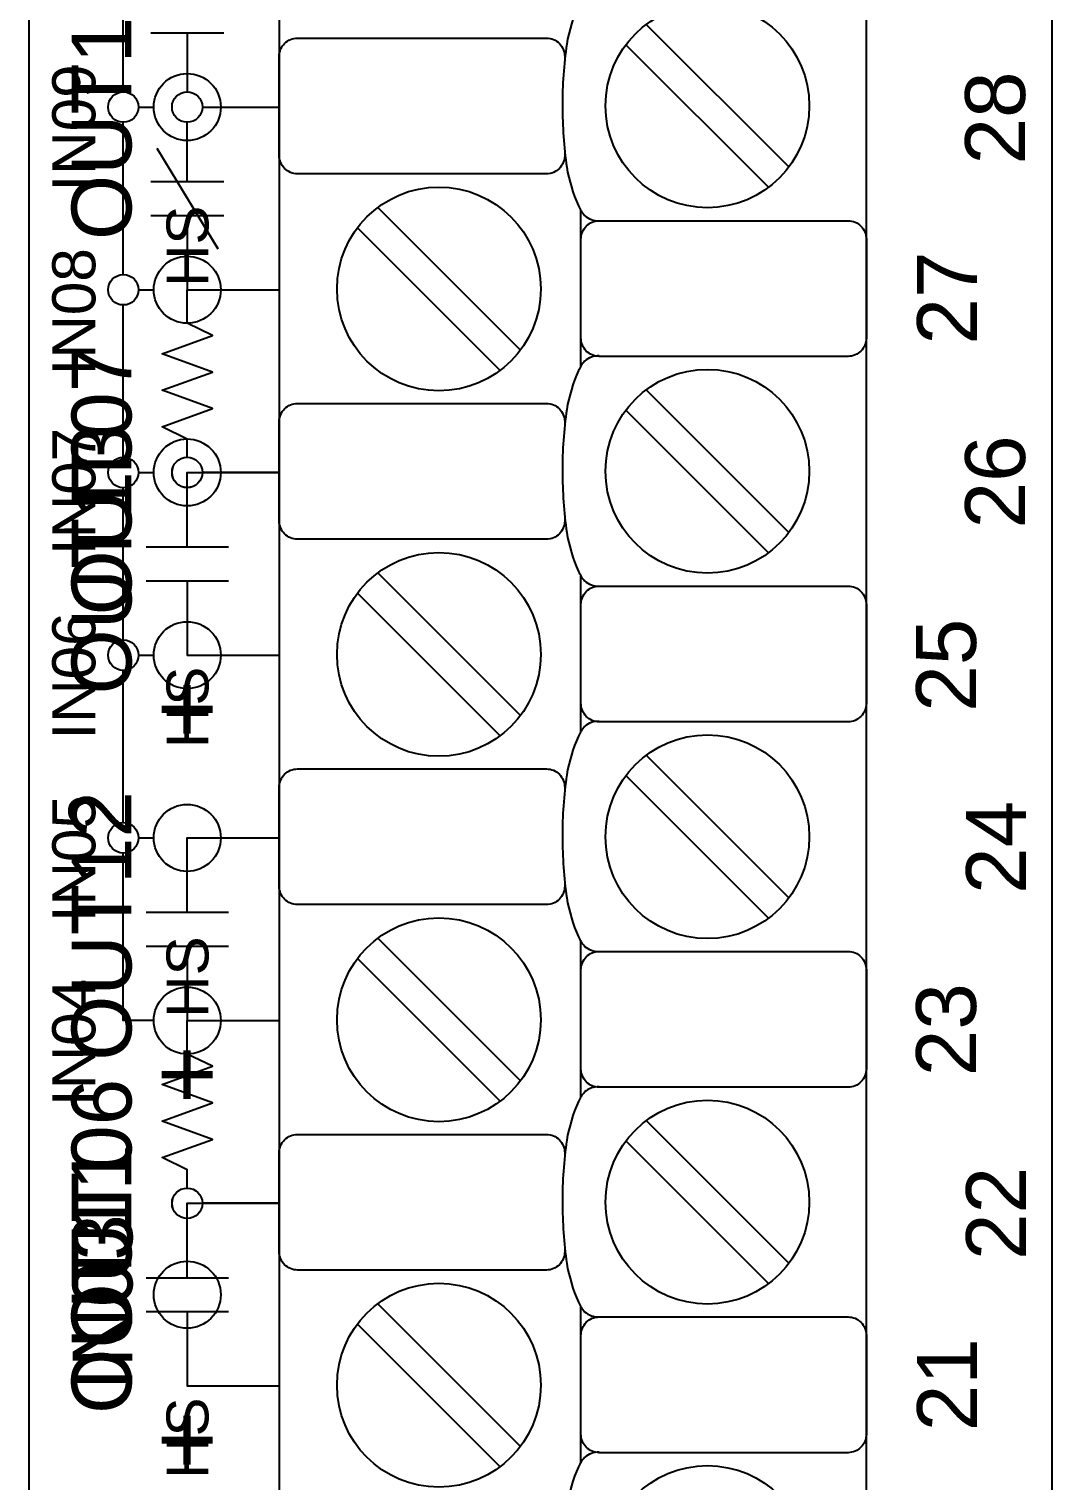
# Model space of a CAD drawing. Extents: x 1 to 47, y 1 to 34.6.
# Drawn here: x 35.169 to 36.849, y 10.742 to 13.126 of the extents above; entities that cross this region are included whole.
import ezdxf

# ---------------------------------------------------------------- set-up
doc = ezdxf.new("R2010")
doc.units = 0
doc.header["$MEASUREMENT"] = 0
for name, color, linetype in [('10_0______DWG_', 7, 'CONTINUOUS'), ('8_1__2___8__OPTOISOLATED_I', 7, 'CONTINUOUS'), ('8_2__7___8__OPTOISOLATED_I', 7, 'CONTINUOUS'), ('8_3__C___18__COMMON____6__', 7, 'CONTINUOUS'), ('8_4__D___18__COMMON____6__', 7, 'CONTINUOUS'), ('8_5__E___8__OPTOISOLATED_I', 7, 'CONTINUOUS'), ('8_6__4___18__COMMON____6__', 7, 'CONTINUOUS'), ('8_7__8___8__OPTOISOLATED_I', 7, 'CONTINUOUS')]:
    doc.layers.add(name, color=color, linetype=linetype)
doc.styles.add('ARIAL', font='arial.ttf')

msp = doc.modelspace()

# ---------------------------------------------------------------- linework, layer by layer
at = {"layer": '10_0______DWG_'}
for points in [[(35.169, 3.6192), (35.169, 20.2795, -0.468367), (35.229, 20.3295), (36.7989, 20.3295, -0.414132), (36.849, 20.2795), (36.849, 3.6192, -0.414214), (36.7989, 3.5692), (35.219, 3.5692, -0.414287)], [(36.3961, 9.588), (36.5141, 9.588, 0.414213), (36.5441, 9.618), (36.5442, 14.5998, 0.414214), (36.5142, 14.6298), (36.2011, 14.6298), (35.9564, 14.7207, 0.480048), (35.7582, 14.5757), (35.7582, 14.3415, -0.414214), (35.7282, 14.3115), (35.61, 14.3115, 0.414212), (35.58, 14.2815), (35.5799, 14.2815), (35.5799, 9.3004, 0.414215), (35.6099, 9.2704), (35.9228, 9.2705), (36.1676, 9.1796, 0.47859), (36.3661, 9.3246), (36.3661, 9.558, -0.414214)]]:
    msp.add_lwpolyline(points, format="xyb", close=True, dxfattribs=at)
for points in [[(36.1054, 13.1895, 0.191033), (36.0815, 13.181, 0.081668), (36.0713, 13.1654, 0.0591), (36.052, 13.1017, 0.034646), (36.0449, 13.0002, 0.03436), (36.052, 12.8995, 0.0591), (36.0713, 12.8358, 0.081668), (36.0815, 12.8201, 0.191033), (36.1054, 12.8116)], [(36.0487, 12.9265), (36.0487, 12.9186, -0.414214), (36.0187, 12.8886), (35.6099, 12.8886, -0.414214), (35.5799, 12.9186), (35.5799, 13.0815, -0.414214), (35.6099, 13.1115), (36.0187, 13.1115, -0.414214), (36.0487, 13.0815), (36.0487, 13.0746)], [(36.0754, 12.7816, -0.414214), (36.1054, 12.8116), (36.5141, 12.8116, -0.414214), (36.5441, 12.7816), (36.5441, 12.6188, -0.414214), (36.5141, 12.5888), (36.1054, 12.5888, -0.414214), (36.0754, 12.6188)], [(36.1054, 12.5895, 0.191033), (36.0815, 12.581, 0.081668), (36.0713, 12.5654, 0.0591), (36.052, 12.5017, 0.034646), (36.0449, 12.4002, 0.03436), (36.052, 12.2995, 0.0591), (36.0713, 12.2357, 0.081668), (36.0815, 12.2201, 0.191033), (36.1054, 12.2116)], [(36.0487, 12.3265), (36.0487, 12.3186, -0.414214), (36.0187, 12.2886), (35.6099, 12.2886, -0.414214), (35.5799, 12.3186), (35.5799, 12.4815, -0.414214), (35.6099, 12.5115), (36.0187, 12.5115, -0.414214), (36.0487, 12.4815), (36.0487, 12.4746)], [(36.0754, 12.1816, -0.414214), (36.1054, 12.2116), (36.5141, 12.2116, -0.414214), (36.5441, 12.1816), (36.5441, 12.0188, -0.414214), (36.5141, 11.9888), (36.1054, 11.9888, -0.414214), (36.0754, 12.0188)], [(36.1054, 11.9895, 0.191033), (36.0815, 11.981, 0.081668), (36.0713, 11.9654, 0.0591), (36.052, 11.9017, 0.034646), (36.0449, 11.8001, 0.03436), (36.052, 11.6995, 0.0591), (36.0713, 11.6357, 0.081668), (36.0815, 11.6201, 0.191033), (36.1054, 11.6116)], [(36.0487, 11.7265), (36.0487, 11.7186, -0.414214), (36.0187, 11.6886), (35.6099, 11.6886, -0.414214), (35.5799, 11.7186), (35.5799, 11.8814, -0.414214), (35.6099, 11.9114), (36.0187, 11.9114, -0.414214), (36.0487, 11.8814), (36.0487, 11.8746)], [(36.0754, 11.5816, -0.414214), (36.1054, 11.6116), (36.5141, 11.6116, -0.414214), (36.5441, 11.5816), (36.5441, 11.4188, -0.414214), (36.5141, 11.3888), (36.1054, 11.3888, -0.414214), (36.0754, 11.4188)], [(36.1054, 11.3895, 0.191033), (36.0815, 11.381, 0.081668), (36.0713, 11.3654, 0.0591), (36.052, 11.3017, 0.034646), (36.0449, 11.2001, 0.03436), (36.052, 11.0995, 0.0591), (36.0713, 11.0357, 0.081668), (36.0815, 11.0201, 0.191033), (36.1054, 11.0116)], [(36.0487, 11.1265), (36.0487, 11.1186, -0.414214), (36.0187, 11.0886), (35.6099, 11.0886, -0.414214), (35.5799, 11.1186), (35.5799, 11.2814, -0.414214), (35.6099, 11.3114), (36.0187, 11.3114, -0.414214), (36.0487, 11.2814), (36.0487, 11.2746)], [(36.0754, 10.9816, -0.414214), (36.1054, 11.0116), (36.5141, 11.0116, -0.414214), (36.5441, 10.9816), (36.5441, 10.8187, -0.414214), (36.5141, 10.7887), (36.1054, 10.7887, -0.414214), (36.0754, 10.8187)], [(36.1054, 10.7895, 0.191033), (36.0815, 10.781, 0.081668), (36.0713, 10.7654, 0.0591), (36.052, 10.7016, 0.034646), (36.0449, 10.6001, 0.03436), (36.052, 10.4994, 0.0591), (36.0713, 10.4357, 0.081668), (36.0815, 10.4201, 0.191033), (36.1054, 10.4116)]]:
    msp.add_lwpolyline(points, format="xyb", dxfattribs=at)
for points in [[(36.1827, 13.134), (36.4169, 12.8998)], [(36.1493, 13.1005), (36.3835, 12.8664)], [(35.7417, 12.8333), (35.9759, 12.5991)], [(36.0754, 12.573), (36.0754, 12.8281)], [(35.7083, 12.7999), (35.9425, 12.5657)], [(36.1827, 12.5339), (36.4169, 12.2998)], [(36.1493, 12.5005), (36.3835, 12.2664)], [(35.7417, 12.2333), (35.9759, 11.9991)], [(36.0754, 11.973), (36.0754, 12.2281)], [(35.7083, 12.1999), (35.9425, 11.9657)], [(36.1827, 11.9339), (36.4169, 11.6998)], [(36.1493, 11.9005), (36.3835, 11.6664)], [(35.7417, 11.6333), (35.9759, 11.3991)], [(36.0754, 11.373), (36.0754, 11.6281)], [(35.7083, 11.5999), (35.9425, 11.3657)], [(36.1827, 11.3339), (36.4169, 11.0998)], [(36.1493, 11.3005), (36.3835, 11.0664)], [(35.7417, 11.0333), (35.9759, 10.7991)], [(36.0754, 10.773), (36.0754, 11.0281)], [(35.7083, 10.9999), (35.9425, 10.7657)]]:
    msp.add_lwpolyline(points, dxfattribs=at)
for centre in [(36.2831, 13.0002), (35.8421, 12.6995), (36.2831, 12.4002), (35.8421, 12.0995), (36.2831, 11.8001), (35.8421, 11.4995), (36.2831, 11.2001), (35.8421, 10.8995), (36.2831, 10.6001)]:
    msp.add_circle(centre, 0.1673, dxfattribs=at)
at = {"layer": '8_1__2___8__OPTOISOLATED_I'}
for points in [[(35.3688, 13.1203), (35.4888, 13.1203)], [(35.4288, 13.1203), (35.4288, 13.0232)], [(35.4538, 12.9982), (35.5799, 12.9982)], [(35.4288, 12.876), (35.4288, 12.9732)], [(35.3788, 12.9307), (35.4788, 12.7657)], [(35.3688, 12.876), (35.4888, 12.876)], [(35.3688, 12.8203), (35.4888, 12.8203)], [(35.4288, 12.8203), (35.4288, 12.6982), (35.5799, 12.6982)], [(35.4288, 12.276), (35.4288, 12.3982), (35.5799, 12.3982)], [(35.3613, 12.276), (35.4963, 12.276)], [(35.3613, 12.2203), (35.4963, 12.2203)], [(35.4288, 12.2203), (35.4288, 12.0982), (35.5799, 12.0982)], [(35.4288, 11.676), (35.4288, 11.7982), (35.5799, 11.7982)], [(35.3613, 11.676), (35.4963, 11.676)], [(35.3613, 11.6203), (35.4963, 11.6203)], [(35.4288, 11.6203), (35.4288, 11.4982), (35.5799, 11.4982)], [(35.4288, 11.076), (35.4288, 11.1982), (35.5799, 11.1982)], [(35.3613, 11.076), (35.4963, 11.076)], [(35.3613, 11.0203), (35.4963, 11.0203)], [(35.4288, 11.0203), (35.4288, 10.8982), (35.5799, 10.8982)]]:
    msp.add_lwpolyline(points, dxfattribs=at)
msp.add_circle((35.4288, 12.9982), 0.025, dxfattribs=at)
at = {"layer": '8_2__7___8__OPTOISOLATED_I'}
for points in [[(35.3688, 13.1203), (35.4888, 13.1203)], [(35.4288, 13.1203), (35.4288, 13.0231)], [(35.4538, 12.9982), (35.5799, 12.9982)], [(35.4288, 12.876), (35.4288, 12.9732)], [(35.3788, 12.9306), (35.4788, 12.7656)], [(35.3688, 12.876), (35.4888, 12.876)], [(35.3688, 12.8203), (35.4888, 12.8203)], [(35.4288, 12.8203), (35.4288, 12.6982), (35.5799, 12.6982)], [(35.4288, 12.276), (35.4288, 12.3982), (35.5799, 12.3982)], [(35.3613, 12.276), (35.4963, 12.276)], [(35.3613, 12.2203), (35.4963, 12.2203)], [(35.4288, 12.2203), (35.4288, 12.0982), (35.5799, 12.0982)], [(35.4288, 11.676), (35.4288, 11.7982), (35.5799, 11.7982)], [(35.3613, 11.676), (35.4963, 11.676)], [(35.3613, 11.6203), (35.4963, 11.6203)], [(35.4288, 11.6203), (35.4288, 11.4982), (35.5799, 11.4982)], [(35.4288, 11.076), (35.4288, 11.1982), (35.5799, 11.1982)], [(35.3613, 11.076), (35.4963, 11.076)], [(35.3613, 11.0203), (35.4963, 11.0203)], [(35.4288, 11.0203), (35.4288, 10.8982), (35.5799, 10.8982)]]:
    msp.add_lwpolyline(points, dxfattribs=at)
msp.add_circle((35.4288, 12.9982), 0.025, dxfattribs=at)
at = {"layer": '8_3__C___18__COMMON____6__'}
for points in [[(35.3238, 13.0232), (35.3238, 13.2732)], [(35.3488, 12.9982), (35.3738, 12.9982)], [(35.4838, 12.9982), (35.5799, 12.9982)], [(35.3238, 12.7232), (35.3238, 12.9732)], [(35.3488, 12.6982), (35.3738, 12.6982)], [(35.4838, 12.6982), (35.5799, 12.6982)], [(35.3238, 12.4232), (35.3238, 12.6732)], [(35.3488, 12.3982), (35.3738, 12.3982)], [(35.4838, 12.3982), (35.5799, 12.3982)], [(35.3238, 12.1232), (35.3238, 12.3732)], [(35.3488, 12.0982), (35.3738, 12.0982)], [(35.4838, 12.0982), (35.5799, 12.0982)], [(35.3238, 11.8232), (35.3238, 12.0732)], [(35.3488, 11.7982), (35.3738, 11.7982)], [(35.4838, 11.7982), (35.5799, 11.7982)], [(35.3738, 11.4981), (35.3238, 11.4981), (35.3238, 11.7732)], [(35.4838, 11.4982), (35.5799, 11.4982)], [(35.4288, 11.1031), (35.4288, 11.1982), (35.5799, 11.1982)], [(35.4288, 10.9931), (35.4288, 10.8982), (35.5799, 10.8982)]]:
    msp.add_lwpolyline(points, dxfattribs=at)
for centre, radius in [((35.4288, 12.9982), 0.055), ((35.3238, 12.9982), 0.025), ((35.4288, 12.6982), 0.055), ((35.3238, 12.6982), 0.025), ((35.4288, 12.3982), 0.055), ((35.3238, 12.3982), 0.025), ((35.4288, 12.0982), 0.055), ((35.3238, 12.0982), 0.025), ((35.4288, 11.7982), 0.055), ((35.3238, 11.7982), 0.025), ((35.4288, 11.4982), 0.055), ((35.4288, 11.0481), 0.055)]:
    msp.add_circle(centre, radius, dxfattribs=at)
at = {"layer": '8_4__D___18__COMMON____6__'}
for points in [[(35.3238, 13.0232), (35.3238, 13.2732)], [(35.3488, 12.9982), (35.3738, 12.9982)], [(35.4838, 12.9982), (35.5799, 12.9982)], [(35.3238, 12.7232), (35.3238, 12.9732)], [(35.3488, 12.6982), (35.3738, 12.6982)], [(35.4838, 12.6982), (35.5799, 12.6982)], [(35.3238, 12.4232), (35.3238, 12.6732)], [(35.3488, 12.3982), (35.3738, 12.3982)], [(35.4838, 12.3982), (35.5799, 12.3982)], [(35.3238, 12.1232), (35.3238, 12.3732)], [(35.3488, 12.0982), (35.3738, 12.0982)], [(35.4838, 12.0982), (35.5799, 12.0982)], [(35.3238, 11.8232), (35.3238, 12.0732)], [(35.3488, 11.7982), (35.3738, 11.7982)], [(35.4838, 11.7982), (35.5799, 11.7982)], [(35.3738, 11.4981), (35.3238, 11.4981), (35.3238, 11.7732)], [(35.4838, 11.4982), (35.5799, 11.4982)], [(35.4288, 11.1031), (35.4288, 11.1982), (35.5799, 11.1982)], [(35.4288, 10.9931), (35.4288, 10.8982), (35.5799, 10.8982)]]:
    msp.add_lwpolyline(points, dxfattribs=at)
for centre, radius in [((35.4288, 12.9982), 0.055), ((35.3238, 12.9982), 0.025), ((35.4288, 12.6982), 0.055), ((35.3238, 12.6982), 0.025), ((35.4288, 12.3982), 0.055), ((35.3238, 12.3982), 0.025), ((35.4288, 12.0982), 0.055), ((35.3238, 12.0982), 0.025), ((35.4288, 11.7982), 0.055), ((35.3238, 11.7982), 0.025), ((35.4288, 11.4982), 0.055), ((35.4288, 11.0481), 0.055)]:
    msp.add_circle(centre, radius, dxfattribs=at)
at = {"layer": '8_5__E___8__OPTOISOLATED_I'}
for points in [[(35.4288, 12.4232), (35.4288, 12.4531), (35.3876, 12.4731), (35.4701, 12.5031), (35.3876, 12.5331), (35.4701, 12.5631), (35.3876, 12.5932), (35.4701, 12.6232), (35.4288, 12.6432), (35.4288, 12.6982), (35.5799, 12.6982)], [(35.5799, 12.3982), (35.4538, 12.3982)], [(35.4288, 12.276), (35.4288, 12.3732)], [(35.3688, 12.276), (35.4888, 12.276)], [(35.3688, 12.2203), (35.4888, 12.2203)], [(35.4288, 12.2203), (35.4288, 12.0982), (35.5799, 12.0982)], [(35.4288, 11.2232), (35.4288, 11.2531), (35.3876, 11.2731), (35.4701, 11.3031), (35.3876, 11.3331), (35.4701, 11.3632), (35.3876, 11.3932), (35.4701, 11.4232), (35.4288, 11.4432), (35.4288, 11.4982), (35.5799, 11.4982)], [(35.5799, 11.1982), (35.4538, 11.1982)], [(35.4288, 11.076), (35.4288, 11.1732)], [(35.3688, 11.076), (35.4888, 11.076)], [(35.3688, 11.0203), (35.4888, 11.0203)], [(35.4288, 11.0203), (35.4288, 10.8982), (35.5799, 10.8982)]]:
    msp.add_lwpolyline(points, dxfattribs=at)
for centre in [(35.4288, 12.3982), (35.4288, 11.1982)]:
    msp.add_circle(centre, 0.025, dxfattribs=at)
at = {"layer": '8_6__4___18__COMMON____6__'}
for points in [[(35.3238, 13.0232), (35.3238, 13.2732)], [(35.3488, 12.9982), (35.3738, 12.9982)], [(35.4838, 12.9982), (35.5799, 12.9982)], [(35.3238, 12.7232), (35.3238, 12.9732)], [(35.3488, 12.6982), (35.3738, 12.6982)], [(35.4838, 12.6982), (35.5799, 12.6982)], [(35.3238, 12.4232), (35.3238, 12.6732)], [(35.3488, 12.3982), (35.3738, 12.3982)], [(35.4838, 12.3982), (35.5799, 12.3982)], [(35.3238, 12.1232), (35.3238, 12.3732)], [(35.3488, 12.0982), (35.3738, 12.0982)], [(35.4838, 12.0982), (35.5799, 12.0982)], [(35.3238, 11.8232), (35.3238, 12.0732)], [(35.3488, 11.7982), (35.3738, 11.7982)], [(35.4838, 11.7982), (35.5799, 11.7982)], [(35.3738, 11.4982), (35.3238, 11.4982), (35.3238, 11.7732)], [(35.4838, 11.4982), (35.5799, 11.4982)], [(35.4288, 11.1031), (35.4288, 11.1982), (35.5799, 11.1982)], [(35.4288, 10.9931), (35.4288, 10.8982), (35.5799, 10.8982)]]:
    msp.add_lwpolyline(points, dxfattribs=at)
for centre, radius in [((35.4288, 12.9982), 0.055), ((35.3238, 12.9982), 0.025), ((35.4288, 12.6982), 0.055), ((35.3238, 12.6982), 0.025), ((35.4288, 12.3982), 0.055), ((35.3238, 12.3982), 0.025), ((35.4288, 12.0982), 0.055), ((35.3238, 12.0982), 0.025), ((35.4288, 11.7982), 0.055), ((35.3238, 11.7982), 0.025), ((35.4288, 11.4982), 0.055), ((35.4288, 11.0481), 0.055)]:
    msp.add_circle(centre, radius, dxfattribs=at)
at = {"layer": '8_7__8___8__OPTOISOLATED_I'}
for points in [[(35.4288, 12.423), (35.4288, 12.4531), (35.3876, 12.4731), (35.4701, 12.5031), (35.3876, 12.5331), (35.4701, 12.5631), (35.3876, 12.5931), (35.4701, 12.6232), (35.4288, 12.6432), (35.4288, 12.6981), (35.5799, 12.6981)], [(35.4537, 12.3982), (35.5799, 12.3982)], [(35.4288, 12.276), (35.4288, 12.3733)], [(35.3688, 12.276), (35.4888, 12.276)], [(35.3688, 12.2203), (35.4888, 12.2203)], [(35.4288, 12.2203), (35.4288, 12.0982), (35.5799, 12.0982)], [(35.4288, 11.223), (35.4288, 11.2531), (35.3876, 11.2731), (35.4701, 11.3031), (35.3876, 11.3331), (35.4701, 11.3631), (35.3876, 11.3931), (35.4701, 11.4232), (35.4288, 11.4432), (35.4288, 11.4981), (35.5799, 11.4981)], [(35.4537, 11.1982), (35.5799, 11.1982)], [(35.4288, 11.076), (35.4288, 11.1733)], [(35.3688, 11.076), (35.4888, 11.076)], [(35.3688, 11.0203), (35.4888, 11.0203)], [(35.4288, 11.0203), (35.4288, 10.8982), (35.5799, 10.8982)]]:
    msp.add_lwpolyline(points, dxfattribs=at)
for centre in [(35.4288, 12.3982), (35.4288, 11.1982)]:
    msp.add_circle(centre, 0.0249, dxfattribs=at)

# ---------------------------------------------------------------- texts
at = {"layer": '10_0______DWG_', "style": 'ARIAL'}
for s, p in [('28', (36.8047, 12.9039)), ('27', (36.7258, 12.6082)), ('26', (36.8047, 12.3063)), ('25', (36.7242, 12.0053)), ('24', (36.8063, 11.7062)), ('23', (36.7242, 11.4069)), ('22', (36.8063, 11.1051)), ('21', (36.7258, 10.824))]:
    msp.add_text(s, height=0.09833, rotation=90, dxfattribs=at).set_placement(p)
at = {"layer": '8_1__2___8__OPTOISOLATED_I', "style": 'ARIAL'}
for s, p in [('OUT14', (35.3372, 12.78)), ('OUT13', (35.3372, 12.0338)), ('OUT12', (35.3372, 11.4323)), ('OUT11', (35.3372, 10.8526))]:
    msp.add_text(s, height=0.09833, rotation=90, dxfattribs=at).set_placement(p)
at = {"layer": '8_2__7___8__OPTOISOLATED_I', "style": 'ARIAL'}
for s, height, p in [('OUT14', 0.09833, (35.3372, 12.7799)), ('OUT13', 0.09833, (35.3372, 12.0338)), ('+', 0.118, (35.4856, 11.9612)), ('OUT12', 0.09833, (35.3372, 11.4323)), ('+', 0.118, (35.4856, 11.3612)), ('OUT11', 0.09833, (35.3372, 10.8525)), ('+', 0.118, (35.4856, 10.7612))]:
    msp.add_text(s, height=height, rotation=90, dxfattribs=at).set_placement(p)
at = {"layer": '8_3__C___18__COMMON____6__', "style": 'ARIAL'}
for s, height, p in [('IN09', 0.0708, (35.2779, 12.8595)), ('IN08', 0.0708, (35.2779, 12.5575)), ('IN07', 0.0708, (35.2779, 12.2625)), ('IN06', 0.0708, (35.2779, 11.9595)), ('IN05', 0.0708, (35.2779, 11.6595)), ('IN04', 0.0708, (35.2779, 11.3577)), ('IN03', 0.09833, (35.3388, 10.8902))]:
    msp.add_text(s, height=height, rotation=90, dxfattribs=at).set_placement(p)
at = {"layer": '8_4__D___18__COMMON____6__', "style": 'ARIAL'}
for s, height, p in [('IN09', 0.0708, (35.2779, 12.8595)), ('IN08', 0.0708, (35.2779, 12.5575)), ('IN07', 0.0708, (35.2779, 12.2625)), ('IN06', 0.0708, (35.2779, 11.9595)), ('IN05', 0.0708, (35.2779, 11.6595)), ('IN04', 0.0708, (35.2779, 11.3577)), ('IN03', 0.09833, (35.3388, 10.8902))]:
    msp.add_text(s, height=height, rotation=90, dxfattribs=at).set_placement(p)
at = {"layer": '8_5__E___8__OPTOISOLATED_I', "style": 'ARIAL'}
for s, height, p in [('HS', 0.06883, (35.4636, 12.7028)), ('OUT07', 0.09833, (35.3372, 12.1636)), ('+', 0.118, (35.4856, 11.9611)), ('HS', 0.06883, (35.4636, 11.5029)), ('OUT06', 0.09833, (35.3372, 10.9599)), ('+', 0.118, (35.4856, 10.7612))]:
    msp.add_text(s, height=height, rotation=90, dxfattribs=at).set_placement(p)
at = {"layer": '8_6__4___18__COMMON____6__', "style": 'ARIAL'}
for s, height, p in [('IN09', 0.0708, (35.2779, 12.8595)), ('IN08', 0.0708, (35.2779, 12.5576)), ('IN07', 0.0708, (35.2779, 12.2625)), ('IN06', 0.0708, (35.2779, 11.9595)), ('IN05', 0.0708, (35.2779, 11.6595)), ('IN04', 0.0708, (35.2779, 11.3578)), ('IN03', 0.09833, (35.3388, 10.8902))]:
    msp.add_text(s, height=height, rotation=90, dxfattribs=at).set_placement(p)
at = {"layer": '8_7__8___8__OPTOISOLATED_I', "style": 'ARIAL'}
for s, height, p in [('OUT07', 0.09833, (35.3372, 12.1636)), ('HS', 0.06883, (35.4636, 11.9458)), ('OUT06', 0.09833, (35.3372, 10.9599)), ('HS', 0.06883, (35.4636, 10.7458))]:
    msp.add_text(s, height=height, rotation=90, dxfattribs=at).set_placement(p)

doc.saveas('drawing.dxf')
